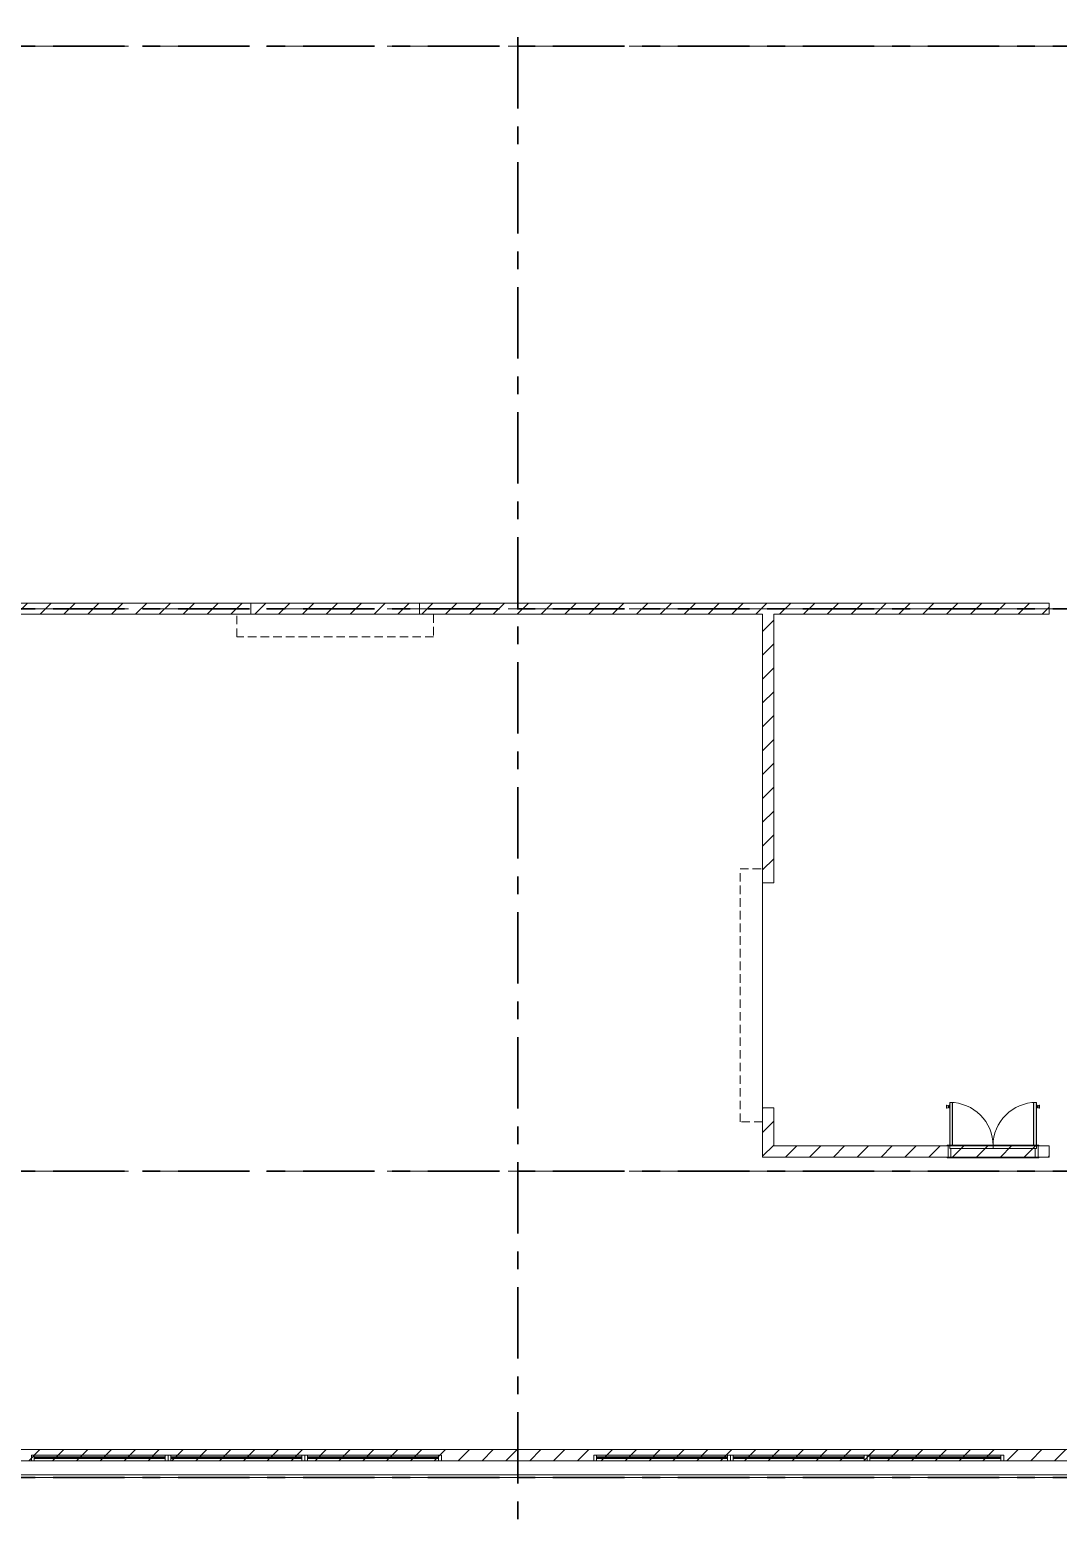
# Model space of a CAD drawing. Header units: millimetres. Extents: x -4000 to 187956, y -58990 to 162485.
# Drawn here: x 14320 to 32608, y -775 to 25743 of the extents above; entities that cross this region are included whole.
import ezdxf

# ---------------------------------------------------------------- set-up
doc = ezdxf.new("R2010")
doc.units = ezdxf.units.MM
for name, pattern in [('Dash', [600, 300, -300]), ('Dash - 1_5mm', [225, 150, -75]), ('Dash_2_', [635, 317.5, -317.5]), ('Grid Line', [2222.5, 1270, -317.5, 317.5, -317.5]), ('Grid Line 12_5mm', [2150, 1250, -300, 300, -300])]:
    doc.linetypes.add(name, pattern=pattern)
for name, color, linetype, lineweight in [('A-DETL-GENF', 92, 'Continuous', 9), ('A-DOOR', 31, 'Continuous', 13), ('A-DOOR-FRAM', 31, 'Continuous', 13), ('A-DOOR-HDLN', 31, 'Dash_2_', 13), ('A-GLAZ', 151, 'Continuous', 13), ('A-WALL', 113, 'Continuous', 13), ('A-WALL-PATT', 111, 'Continuous', 13), ('S-GRID', 1, 'Continuous', 30)]:
    doc.layers.add(name, color=color, linetype=linetype, lineweight=lineweight)
pattern_1 = [(45, (0, 0), (-212.132, 212.132), [])]

# ---------------------------------------------------------------- blocks, each defined once
blk = doc.blocks.new('WAF - 2430x1200-214288-FFS - TANG 1')
at = {"layer": 'A-GLAZ', "color": 163, "lineweight": 15}
for p, q in [((-1165, 0), (-1215, 0)), ((1165, 0), (-1165, 0)), ((-1165, 0), (1165, 0)), ((-1165, -29), (-1165, 0)), ((-1165, 0), (-1165, -100)), ((1215, 0), (1165, 0)), ((1165, -29), (1165, 0)), ((1165, -100), (1165, 0)), ((1215, -100), (1215, 0)), ((-1165, -100), (-1215, -100)), ((-1165, -61), (-1165, -29)), ((1165, -29), (-1165, -29)), ((1165, -61), (-1165, -61)), ((-1165, -100), (-1165, -61)), ((-1165, -100), (1165, -100)), ((-1165, -100), (1165, -100)), ((1165, -29), (1165, -61)), ((1165, -100), (1165, -61)), ((1215, -100), (1165, -100))]:
    blk.add_line(p, q, dxfattribs=at)
at = {"layer": 'A-GLAZ', "color": 174, "lineweight": 15}
for p, q in [((-1215, 0), (1215, 0)), ((-1215, -100), (-1215, 0)), ((1215, 0), (1215, -100)), ((1215, -100), (-1215, -100))]:
    blk.add_line(p, q, dxfattribs=at)
at = {"layer": 'A-GLAZ', "color": 161, "lineweight": 15}
for p, q in [((-1215, -100), (-1215, 0)), ((1165, 0), (-1165, 0)), ((-1165, -61), (-1165, -29)), ((-1165, -29), (-1163, -29)), ((-1165, -61), (-1165, -29)), ((-1152, -61), (-1165, -61)), ((1165, -100), (-1165, -100)), ((1163, -29), (-1163, -29)), ((-1163, -29), (-1152, -48)), ((-1163, -29), (-1152, -48)), ((-1163, -29), (1163, -29)), ((-1152, -48), (1152, -48)), ((-1152, -48), (-1152, -53)), ((-1152, -48), (-1152, -61)), ((1152, -48), (-1152, -48)), ((-1152, -53), (1152, -53)), ((-1152, -53), (-1152, -56)), ((1152, -56), (-1152, -56)), ((-1152, -56), (-1152, -61)), ((-1152, -61), (1152, -61)), ((1152, -61), (-1152, -61)), ((1163, -29), (1152, -48)), ((1152, -48), (1163, -29)), ((1152, -48), (1152, -53)), ((1152, -61), (1152, -48)), ((1152, -56), (1152, -53)), ((1152, -56), (1152, -61)), ((1165, -61), (1152, -61)), ((1163, -29), (1165, -29)), ((1165, -61), (1165, -29)), ((1165, -61), (1165, -29))]:
    blk.add_line(p, q, dxfattribs=at)
at = {"layer": 'A-GLAZ', "lineweight": 15}
for p, q in [((-1163, -29), (1163, -29)), ((1152, -53), (-1152, -53)), ((-1152, -53), (-1152, -56)), ((-1152, -53), (-1152, -56)), ((-1152, -56), (1152, -56)), ((1152, -61), (-1152, -61)), ((1152, -53), (1152, -56)), ((1152, -53), (1152, -56))]:
    blk.add_line(p, q, dxfattribs=at)
blk = doc.blocks.new('WAF - 2430x1200-V730-FFS - TANG 1')
at = {"layer": 'A-GLAZ', "color": 163, "lineweight": 15}
for p, q in [((-1165, 0), (-1215, 0)), ((1165, 0), (-1165, 0)), ((-1165, 0), (1165, 0)), ((-1165, -29), (-1165, 0)), ((-1165, 0), (-1165, -100)), ((1215, 0), (1165, 0)), ((1165, -29), (1165, 0)), ((1165, -100), (1165, 0)), ((-1165, -100), (-1215, -100)), ((-1165, -61), (-1165, -29)), ((1165, -29), (-1165, -29)), ((1165, -61), (-1165, -61)), ((-1165, -100), (-1165, -61)), ((-1165, -100), (1165, -100)), ((-1165, -100), (1165, -100)), ((1165, -29), (1165, -61)), ((1165, -100), (1165, -61)), ((1215, -100), (1165, -100))]:
    blk.add_line(p, q, dxfattribs=at)
at = {"layer": 'A-GLAZ', "color": 174, "lineweight": 15}
for p, q in [((-1215, 0), (1215, 0)), ((-1215, -100), (-1215, 0)), ((1215, 0), (1215, -100)), ((1215, -100), (-1215, -100))]:
    blk.add_line(p, q, dxfattribs=at)
at = {"layer": 'A-GLAZ', "color": 161, "lineweight": 15}
for p, q in [((-1215, -100), (-1215, 0)), ((1165, 0), (-1165, 0)), ((1215, -100), (1215, 0)), ((-1165, -61), (-1165, -29)), ((-1165, -29), (-1163, -29)), ((-1165, -61), (-1165, -29)), ((-1152, -61), (-1165, -61)), ((1165, -100), (-1165, -100)), ((1163, -29), (-1163, -29)), ((-1163, -29), (-1152, -48)), ((-1163, -29), (-1152, -48)), ((-1163, -29), (1163, -29)), ((-1152, -48), (1152, -48)), ((-1152, -48), (-1152, -53)), ((-1152, -48), (-1152, -61)), ((1152, -48), (-1152, -48)), ((-1152, -53), (1152, -53)), ((-1152, -53), (-1152, -56)), ((1152, -56), (-1152, -56)), ((-1152, -56), (-1152, -61)), ((-1152, -61), (1152, -61)), ((1152, -61), (-1152, -61)), ((1163, -29), (1152, -48)), ((1152, -48), (1163, -29)), ((1152, -48), (1152, -53)), ((1152, -61), (1152, -48)), ((1152, -56), (1152, -53)), ((1152, -56), (1152, -61)), ((1165, -61), (1152, -61)), ((1163, -29), (1165, -29)), ((1165, -61), (1165, -29)), ((1165, -61), (1165, -29))]:
    blk.add_line(p, q, dxfattribs=at)
at = {"layer": 'A-GLAZ', "lineweight": 15}
for p, q in [((-1163, -29), (1163, -29)), ((1152, -53), (-1152, -53)), ((-1152, -53), (-1152, -56)), ((-1152, -53), (-1152, -56)), ((-1152, -56), (1152, -56)), ((1152, -61), (-1152, -61)), ((1152, -53), (1152, -56)), ((1152, -53), (1152, -56))]:
    blk.add_line(p, q, dxfattribs=at)
blk = doc.blocks.new('WAF - 2430x1200-V731-FFS - TANG 1')
at = {"layer": 'A-GLAZ', "color": 163, "lineweight": 15}
for p, q in [((-1165, 0), (-1215, 0)), ((-1215, -100), (-1215, 0)), ((1165, 0), (-1165, 0)), ((-1165, 0), (1165, 0)), ((-1165, -29), (-1165, 0)), ((-1165, 0), (-1165, -100)), ((1215, 0), (1165, 0)), ((1165, -29), (1165, 0)), ((1165, -100), (1165, 0)), ((-1165, -100), (-1215, -100)), ((-1165, -61), (-1165, -29)), ((1165, -29), (-1165, -29)), ((1165, -61), (-1165, -61)), ((-1165, -100), (-1165, -61)), ((-1165, -100), (1165, -100)), ((-1165, -100), (1165, -100)), ((1165, -29), (1165, -61)), ((1165, -100), (1165, -61)), ((1215, -100), (1165, -100))]:
    blk.add_line(p, q, dxfattribs=at)
at = {"layer": 'A-GLAZ', "color": 174, "lineweight": 15}
for p, q in [((-1215, 0), (1215, 0)), ((-1215, -100), (-1215, 0)), ((1215, 0), (1215, -100)), ((1215, -100), (-1215, -100))]:
    blk.add_line(p, q, dxfattribs=at)
at = {"layer": 'A-GLAZ', "color": 161, "lineweight": 15}
for p, q in [((1165, 0), (-1165, 0)), ((1215, -100), (1215, 0)), ((-1165, -61), (-1165, -29)), ((-1165, -29), (-1163, -29)), ((-1165, -61), (-1165, -29)), ((-1152, -61), (-1165, -61)), ((1165, -100), (-1165, -100)), ((1163, -29), (-1163, -29)), ((-1163, -29), (-1152, -48)), ((-1163, -29), (-1152, -48)), ((-1163, -29), (1163, -29)), ((-1152, -48), (1152, -48)), ((-1152, -48), (-1152, -53)), ((-1152, -48), (-1152, -61)), ((1152, -48), (-1152, -48)), ((-1152, -53), (1152, -53)), ((-1152, -53), (-1152, -56)), ((1152, -56), (-1152, -56)), ((-1152, -56), (-1152, -61)), ((-1152, -61), (1152, -61)), ((1152, -61), (-1152, -61)), ((1163, -29), (1152, -48)), ((1152, -48), (1163, -29)), ((1152, -48), (1152, -53)), ((1152, -61), (1152, -48)), ((1152, -56), (1152, -53)), ((1152, -56), (1152, -61)), ((1165, -61), (1152, -61)), ((1163, -29), (1165, -29)), ((1165, -61), (1165, -29)), ((1165, -61), (1165, -29))]:
    blk.add_line(p, q, dxfattribs=at)
at = {"layer": 'A-GLAZ', "lineweight": 15}
for p, q in [((-1163, -29), (1163, -29)), ((1152, -53), (-1152, -53)), ((-1152, -53), (-1152, -56)), ((-1152, -53), (-1152, -56)), ((-1152, -56), (1152, -56)), ((1152, -61), (-1152, -61)), ((1152, -53), (1152, -56)), ((1152, -53), (1152, -56))]:
    blk.add_line(p, q, dxfattribs=at)
blk = doc.blocks.new('dcc5a - 1600X2200-V722-FFS - TANG 1')
at = {"layer": 'A-DOOR', "lineweight": 15, "transparency": 33554534}
for points in [[(-313, 154), (-313, 925), (-363, 925), (-363, 154)], [(1178, 154), (1178, 925), (1128, 925), (1128, 154)]]:
    blk.add_hatch(color=256, dxfattribs=at).paths.add_polyline_path(points)
at = {"layer": 'A-DETL-GENF', "color": 250}
for p, q in [((-416, 875), (-418, 870)), ((-418, 870), (-418, 829)), ((-418, 829), (-418, 870)), ((-418, 829), (-416, 825)), ((-413, 875), (-416, 875)), ((-416, 875), (-416, 825)), ((-416, 825), (-416, 875)), ((-416, 825), (-413, 825)), ((-388, 868), (-413, 875)), ((-413, 875), (-413, 825)), ((-413, 825), (-413, 875)), ((-413, 825), (-388, 831)), ((-388, 868), (-388, 831)), ((-388, 831), (-388, 868)), ((-369, 860), (-388, 860)), ((-388, 860), (-388, 840)), ((-388, 840), (-388, 860)), ((-388, 840), (-369, 840)), ((-363, 880), (-369, 880)), ((-369, 880), (-369, 820)), ((-369, 820), (-369, 880)), ((-369, 840), (-369, 860)), ((-369, 860), (-369, 840)), ((-369, 820), (-363, 820)), ((-363, 880), (-363, 820)), ((-363, 820), (-363, 880)), ((1178, 880), (1178, 820)), ((1178, 820), (1178, 880)), ((1178, 880), (1184, 880)), ((1184, 820), (1178, 820)), ((1184, 880), (1184, 820)), ((1184, 820), (1184, 880)), ((1184, 840), (1184, 860)), ((1184, 860), (1184, 840)), ((1184, 860), (1203, 860)), ((1203, 840), (1184, 840)), ((1203, 868), (1228, 875)), ((1203, 868), (1203, 831)), ((1203, 831), (1203, 868)), ((1203, 860), (1203, 840)), ((1203, 840), (1203, 860)), ((1228, 825), (1203, 831)), ((1228, 875), (1231, 875)), ((1228, 875), (1228, 825)), ((1228, 825), (1228, 875)), ((1231, 825), (1228, 825)), ((1231, 875), (1233, 870)), ((1231, 875), (1231, 825)), ((1231, 825), (1231, 875)), ((1233, 829), (1231, 825)), ((1233, 870), (1233, 829)), ((1233, 829), (1233, 870))]:
    blk.add_line(p, q, dxfattribs=at)
at = {"layer": 'A-DOOR', "color": 5, "lineweight": 15}
for p, q in [((-363, 925), (-363, 154)), ((-313, 925), (-363, 925)), ((-363, 925), (-363, 154)), ((-313, 925), (-363, 925)), ((-313, 154), (-313, 925)), ((-313, 154), (-313, 925)), ((1128, 925), (1128, 154)), ((1178, 925), (1128, 925)), ((1128, 925), (1178, 925)), ((1128, 154), (1128, 925)), ((1178, 154), (1178, 925)), ((1178, 925), (1178, 154)), ((-408, 154), (-408, 166)), ((-408, 166), (-363, 166)), ((-313, 166), (1128, 166)), ((1178, 166), (1222, 166)), ((1222, 166), (1222, 154)), ((-408, -58), (-408, -46)), ((1222, -58), (-408, -58)), ((1222, -46), (1222, -58))]:
    blk.add_line(p, q, dxfattribs=at)
at = {"layer": 'A-DOOR', "color": 171, "lineweight": 15}
for p, q in [((-408, 154), (-408, 166)), ((-408, 166), (-378, 166)), ((-363, 154), (-408, 154)), ((-393, 154), (-393, -46)), ((-378, 166), (-378, 154)), ((-378, 166), (-378, 154)), ((-363, 166), (-378, 166)), ((-313, 154), (-363, 154)), ((-363, 154), (-313, 154)), ((-363, 154), (-313, 154)), ((-363, 154), (1178, 154)), ((1128, 166), (-313, 166)), ((1128, 154), (-313, 154)), ((1178, 154), (1128, 154)), ((1128, 154), (1178, 154)), ((1128, 154), (1178, 154)), ((1128, 154), (1178, 154)), ((1192, 166), (1178, 166)), ((1222, 154), (1178, 154)), ((1222, 166), (1192, 166)), ((1192, 166), (1192, 154)), ((1192, 154), (1192, 166)), ((1207, -46), (1207, 154)), ((1222, 166), (1222, 154)), ((-408, -58), (-408, -46)), ((-408, -46), (1222, -46)), ((-378, -58), (-408, -58)), ((-393, -46), (1207, -46)), ((-378, -46), (-378, -58)), ((-378, -46), (-378, -58)), ((-378, -58), (1192, -58)), ((1192, -58), (1192, -46)), ((1192, -58), (1192, -46)), ((1192, -58), (1222, -58)), ((1222, -58), (1222, -46))]:
    blk.add_line(p, q, dxfattribs=at)
at = {"layer": 'A-DOOR', "color": 161, "lineweight": 15}
for p, q in [((-393, 154), (-408, 154)), ((-313, 166), (-363, 166)), ((1178, 166), (1128, 166)), ((1207, 154), (1222, 154)), ((-408, -46), (-393, -46)), ((1222, -46), (1207, -46))]:
    blk.add_line(p, q, dxfattribs=at)
at = {"layer": 'A-DOOR', "color": 151, "lineweight": 15}
for p, q in [((-378, 154), (-393, 154)), ((-378, 154), (-363, 154)), ((-363, 154), (-313, 154)), ((-313, 154), (1128, 154)), ((1128, 154), (1178, 154)), ((1178, 154), (1192, 154)), ((1192, 154), (1207, 154)), ((-393, -46), (-378, -46)), ((1192, -46), (-378, -46)), ((1207, -46), (1192, -46))]:
    blk.add_line(p, q, dxfattribs=at)
at = {"layer": 'A-DOOR', "color": 173, "lineweight": 15}
for p, q in [((-363, 166), (-313, 166)), ((1128, 166), (1178, 166))]:
    blk.add_line(p, q, dxfattribs=at)
at = {"layer": 'A-DOOR', "color": 5, "lineweight": 15}
for centre, start, end in [((-363, 154), 0, 90), ((1178, 154), 90, 180)]:
    blk.add_arc(centre, 771, start, end, dxfattribs=at)
at = {"layer": 'A-DOOR-FRAM', "color": 81, "lineweight": 15}
for p, q in [((-393, -46), (-393, 154)), ((-393, 154), (-363, 154)), ((-363, 154), (-363, 104)), ((-363, 154), (-363, 104)), ((-363, 104), (-343, 104)), ((-363, 104), (1177, 104)), ((-343, 104), (-343, -46)), ((-343, 104), (-343, -46)), ((1157, 104), (-343, 104)), ((-313, 154), (1128, 154)), ((1157, -46), (1157, 104)), ((1177, 104), (1157, 104)), ((1157, -46), (1157, 104)), ((1177, 104), (1177, 154)), ((1177, 104), (1177, 154)), ((1178, 154), (1207, 154)), ((1207, -46), (1207, 154)), ((1207, -46), (-393, -46))]:
    blk.add_line(p, q, dxfattribs=at)
at = {"layer": 'A-DOOR-FRAM', "color": 71, "lineweight": 15}
for p, q in [((-393, 154), (-363, 154)), ((-363, 154), (-313, 154)), ((-313, 154), (-363, 154)), ((1128, 154), (-313, 154)), ((1128, 154), (1178, 154)), ((1177, 154), (1128, 154)), ((1207, 154), (1178, 154)), ((-343, -46), (-393, -46)), ((-343, -46), (1157, -46)), ((1157, -46), (1207, -46))]:
    blk.add_line(p, q, dxfattribs=at)
at = {"layer": 'A-DOOR-FRAM', "color": 91, "lineweight": 15}
for p, q in [((-393, -46), (-393, 154)), ((1207, 154), (1207, -46))]:
    blk.add_line(p, q, dxfattribs=at)
at = {"layer": 'A-DOOR-HDLN', "color": 171, "linetype": 'Dash', "lineweight": 15}
for p, q in [((-363, 154), (-363, 104)), ((1178, 154), (-363, 154)), ((-363, 104), (1178, 104)), ((407, 104), (407, 154)), ((1178, 104), (1178, 154))]:
    blk.add_line(p, q, dxfattribs=at)
blk = doc.blocks.new('MP_DR_Shutter_Roller - 4000x4000-338375-FFS - TANG 1')
at = {"layer": 'A-DOOR', "linetype": 'Dash - 1_5mm', "lineweight": 9}
for p, q in [((-2250, -500), (-2250, -100)), ((-2250, -100), (2250, -100)), ((2250, -100), (2250, -500)), ((2250, -500), (-2250, -500))]:
    blk.add_line(p, q, dxfattribs=at)
at = {"layer": 'A-DOOR', "color": 174, "lineweight": 15}
blk.add_line((2000, -100), (-2000, -100), dxfattribs=at)
blk.add_line((2000, -100), (-2000, -100), dxfattribs=at)
blk.add_line((2000, -100), (-2000, -100), dxfattribs=at)
blk.add_line((2000, -100), (-2000, -100), dxfattribs=at)
blk.add_line((2000, -100), (-2000, -100), dxfattribs=at)
blk.add_line((2000, -100), (-2000, -100), dxfattribs=at)
blk.add_line((2000, -100), (-2000, -100), dxfattribs=at)
blk.add_line((2000, -100), (-2000, -100), dxfattribs=at)
blk.add_line((2000, -100), (-2000, -100), dxfattribs=at)
blk.add_line((2000, -100), (-2000, -100), dxfattribs=at)
blk.add_line((2000, -100), (-2000, -100), dxfattribs=at)
blk.add_line((2000, -100), (-2000, -100), dxfattribs=at)
blk.add_line((2000, -100), (-2000, -100), dxfattribs=at)
blk.add_line((2000, -100), (-2000, -100), dxfattribs=at)
blk.add_line((2000, -100), (-2000, -100), dxfattribs=at)
blk.add_line((2000, -100), (-2000, -100), dxfattribs=at)
blk.add_line((2000, -100), (-2000, -100), dxfattribs=at)
blk.add_line((2000, -100), (-2000, -100), dxfattribs=at)
blk.add_line((2000, -100), (-2000, -100), dxfattribs=at)
blk.add_line((2000, -100), (-2000, -100), dxfattribs=at)
blk.add_line((2000, -100), (-2000, -100), dxfattribs=at)
blk.add_line((2000, -100), (-2000, -100), dxfattribs=at)
blk.add_line((2000, -100), (-2000, -100), dxfattribs=at)
blk.add_line((2000, -100), (-2000, -100), dxfattribs=at)
blk = doc.blocks.new('MP_DR_Shutter_Roller - 3000x3800_FR-332156-FFS - TANG 1')
at = {"layer": 'A-DOOR', "linetype": 'Dash - 1_5mm', "lineweight": 9}
for p, q in [((-1750, -500), (-1750, -100)), ((-1750, -100), (1750, -100)), ((1750, -100), (1750, -500)), ((1750, -500), (-1750, -500))]:
    blk.add_line(p, q, dxfattribs=at)
at = {"layer": 'A-DOOR', "color": 163, "lineweight": 15}
blk.add_line((1500, -100), (-1500, -100), dxfattribs=at)
blk.add_line((1500, -100), (-1500, -100), dxfattribs=at)
blk.add_line((1500, -100), (-1500, -100), dxfattribs=at)
blk.add_line((1500, -100), (-1500, -100), dxfattribs=at)
blk.add_line((1500, -100), (-1500, -100), dxfattribs=at)
blk.add_line((1500, -100), (-1500, -100), dxfattribs=at)
blk.add_line((1500, -100), (-1500, -100), dxfattribs=at)
blk.add_line((1500, -100), (-1500, -100), dxfattribs=at)
blk.add_line((1500, -100), (-1500, -100), dxfattribs=at)
blk.add_line((1500, -100), (-1500, -100), dxfattribs=at)
blk.add_line((1500, -100), (-1500, -100), dxfattribs=at)
blk.add_line((1500, -100), (-1500, -100), dxfattribs=at)
blk.add_line((1500, -100), (-1500, -100), dxfattribs=at)
blk.add_line((1500, -100), (-1500, -100), dxfattribs=at)
blk.add_line((1500, -100), (-1500, -100), dxfattribs=at)
blk.add_line((1500, -100), (-1500, -100), dxfattribs=at)
blk.add_line((1500, -100), (-1500, -100), dxfattribs=at)
blk.add_line((1500, -100), (-1500, -100), dxfattribs=at)
blk.add_line((1500, -100), (-1500, -100), dxfattribs=at)
blk.add_line((1500, -100), (-1500, -100), dxfattribs=at)
blk.add_line((1500, -100), (-1500, -100), dxfattribs=at)
blk.add_line((1500, -100), (-1500, -100), dxfattribs=at)
blk.add_line((1500, -100), (-1500, -100), dxfattribs=at)
blk.add_line((1500, -100), (-1500, -100), dxfattribs=at)
blk = doc.blocks.new('CMF2_NHAXUONG_A_rvt-1-FFS - TANG 1')
at = {"layer": 'A-WALL-PATT', "lineweight": 9}
h = blk.add_hatch(dxfattribs=at)
h.set_pattern_fill('FP_12', color=250, style=0, pattern_type=2)
h.set_pattern_definition(pattern_1)
h.paths.add_polyline_path([(32450, 15350), (32450, 15550), (7950, 15550), (7950, 15350), (27550, 15350)])
h = blk.add_hatch(dxfattribs=at)
h.set_pattern_fill('FP_12', color=250, style=0, pattern_type=2)
h.set_pattern_definition(pattern_1)
h.paths.add_polyline_path([(27550, 5700), (27550, 6575), (27350, 6575), (27350, 5700)])
h.paths.add_polyline_path([(27550, 10575), (27550, 15350), (27350, 15350), (27350, 10575)])
h = blk.add_hatch(dxfattribs=at)
h.set_pattern_fill('FP_12', color=250, style=0, pattern_type=2)
h.set_pattern_definition(pattern_1)
h.paths.add_polyline_path([(32450, 5700), (32450, 5900), (27550, 5900), (27550, 5700), (30034, 5700)])
h = blk.add_hatch(dxfattribs=at)
h.set_pattern_fill('FP_12', color=250, style=0, pattern_type=2)
h.set_pattern_definition(pattern_1)
h.paths.add_polyline_path([(43200, 300), (43200, 500), (500, 500), (500, 300), (39104, 300)])
at = {"layer": 'A-WALL', "color": 50, "lineweight": 15}
for p, q in [((32450, 15550), (7950, 15550)), ((32450, 15350), (32450, 15550)), ((7950, 15350), (27350, 15350)), ((27350, 15350), (27350, 10575)), ((27550, 15350), (32450, 15350)), ((27550, 10575), (27550, 15350)), ((27350, 10575), (27550, 10575)), ((27550, 6575), (27350, 6575)), ((27350, 6575), (27350, 5700)), ((27550, 5900), (27550, 6575)), ((32450, 5900), (27550, 5900)), ((32450, 5700), (32450, 5900)), ((27350, 5700), (27550, 5700)), ((27550, 5700), (32450, 5700)), ((43000, 500), (500, 500)), ((33000, 300), (500, 300)), ((500, 300), (43200, 300)), ((43750, 50), (300, 50)), ((300, 0), (43750, 0))]:
    blk.add_line(p, q, dxfattribs=at)
at = {"layer": 'A-WALL', "color": 35, "lineweight": 15}
for p, q in [((18250, 15550), (7950, 15550)), ((18250, 15550), (18250, 15350)), ((18250, 15350), (18250, 15550)), ((21250, 15550), (18250, 15550)), ((21250, 15350), (21250, 15550)), ((21250, 15350), (21250, 15550)), ((32450, 15550), (21250, 15550)), ((32450, 15550), (32450, 15350)), ((7950, 15350), (18250, 15350)), ((18250, 15350), (21250, 15350)), ((21250, 15350), (27350, 15350)), ((27350, 15350), (27350, 10575)), ((27550, 15350), (32450, 15350)), ((27550, 10575), (27550, 15350)), ((27550, 10575), (27350, 10575)), ((27350, 6575), (27550, 6575)), ((27350, 6575), (27350, 5700)), ((27550, 5900), (27550, 6575)), ((30635, 5900), (27550, 5900)), ((30650, 5900), (30650, 5700)), ((32250, 5700), (32250, 5900)), ((32450, 5900), (32265, 5900)), ((32450, 5900), (32450, 5700)), ((27550, 5700), (27350, 5700)), ((27550, 5700), (30635, 5700)), ((32265, 5700), (32450, 5700)), ((33000, 500), (1100, 500)), ((300, 0), (40800, 0))]:
    blk.add_line(p, q, dxfattribs=at)
at = {"layer": 'A-WALL', "color": 53, "lineweight": 15}
for p, q in [((30650, 5900), (30635, 5900)), ((30679, 5900), (30650, 5900)), ((30650, 5900), (30650, 5700)), ((32171, 5900), (30729, 5900)), ((32250, 5900), (32221, 5900)), ((32265, 5900), (32250, 5900)), ((32250, 5700), (32250, 5900)), ((30635, 5700), (30650, 5700)), ((30650, 5700), (32250, 5700)), ((32250, 5700), (32265, 5700))]:
    blk.add_line(p, q, dxfattribs=at)
at = {"layer": 'A-WALL', "color": 71, "lineweight": 15}
for p, q in [((30729, 5900), (30679, 5900)), ((32221, 5900), (32171, 5900))]:
    blk.add_line(p, q, dxfattribs=at)
at = {"layer": 'S-GRID', "linetype": 'Grid Line 12_5mm', "lineweight": 9}
for p, q in [((-824, 25450), (183641, 25450)), ((-824, 15450), (183641, 15450)), ((-824, 5450), (183641, 5450)), ((-824, 0), (183641, 0))]:
    blk.add_line(p, q, dxfattribs=at)
at = {"layer": 'A-DOOR', "color": 250, "lineweight": 9}
for name, p in [('MP_DR_Shutter_Roller - 3000x3800_FR-332156-FFS - TANG 1', (19750, 15450)), ('dcc5a - 1600X2200-V722-FFS - TANG 1', (31043, 5746))]:
    blk.add_blockref(name, p, dxfattribs=at)
at = {"layer": 'A-DOOR', "color": 250, "lineweight": 9, "rotation": 270}
blk.add_blockref('MP_DR_Shutter_Roller - 4000x4000-338375-FFS - TANG 1', (27450, 8575), dxfattribs=at)
at = {"layer": 'A-GLAZ', "color": 250, "lineweight": 9}
for name, p in [('WAF - 2430x1200-V731-FFS - TANG 1', (15565, 400)), ('WAF - 2430x1200-V730-FFS - TANG 1', (17995, 400)), ('WAF - 2430x1200-214288-FFS - TANG 1', (20425, 400)), ('WAF - 2430x1200-V731-FFS - TANG 1', (25565, 400)), ('WAF - 2430x1200-V730-FFS - TANG 1', (27995, 400)), ('WAF - 2430x1200-214288-FFS - TANG 1', (30425, 400))]:
    blk.add_blockref(name, p, dxfattribs=at)

msp = doc.modelspace()

# ---------------------------------------------------------------- block references
at = {"lineweight": 5}
msp.add_blockref('CMF2_NHAXUONG_A_rvt-1-FFS - TANG 1', (0, 0), dxfattribs=at)

# ---------------------------------------------------------------- next in the draw order: linework, layer by layer
at = {"layer": 'S-GRID', "linetype": 'Grid Line'}
for p, q in [((23000, 161185), (23000, -16487)), ((-824, 25450), (183641, 25450)), ((-824, 15450), (183641, 15450)), ((-824, 5450), (183641, 5450)), ((-824, 0), (183641, 0))]:
    msp.add_line(p, q, dxfattribs=at)

doc.saveas('drawing.dxf')
